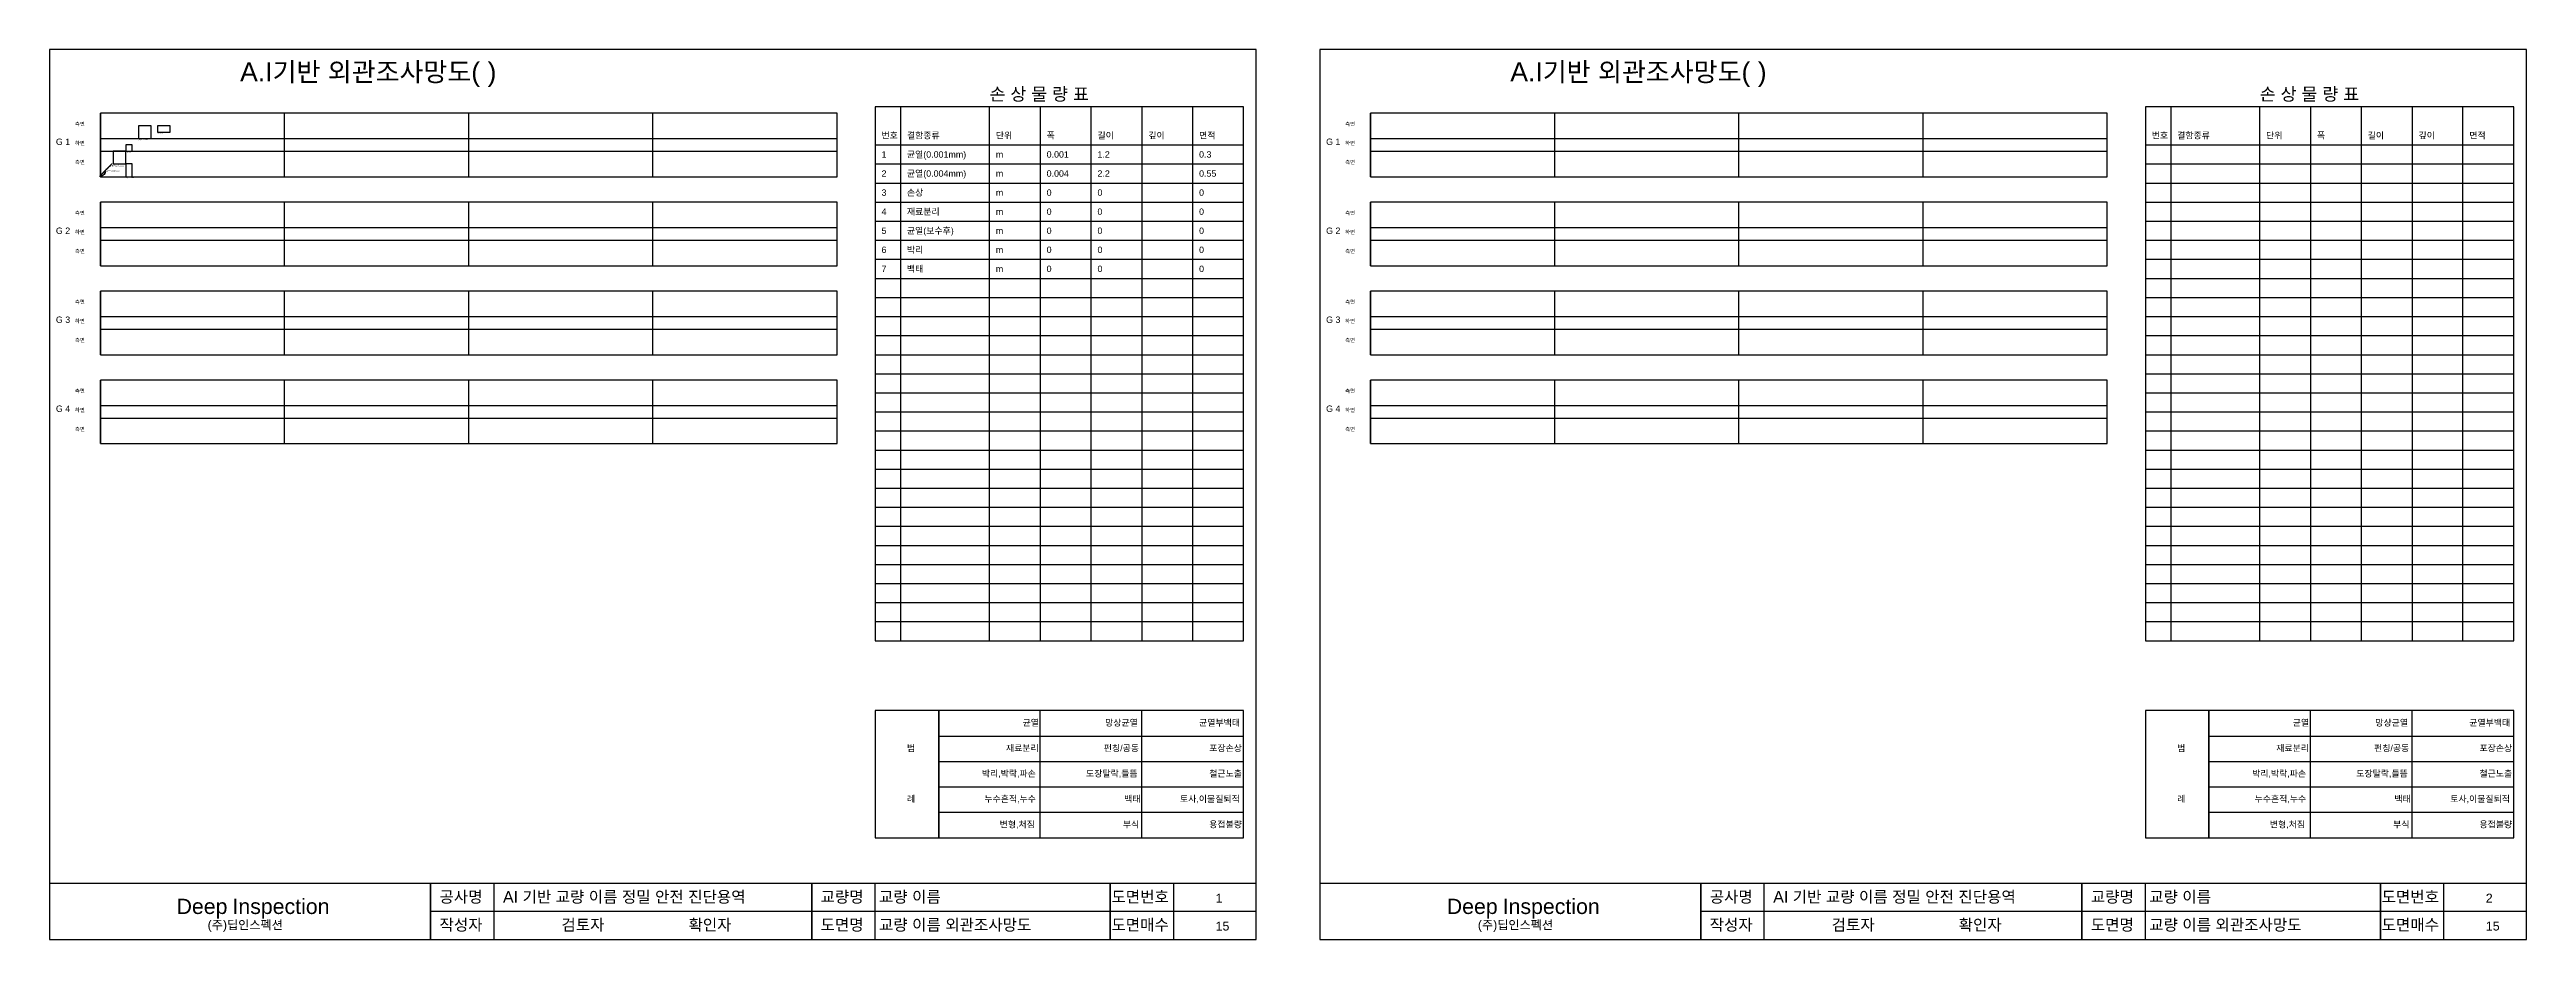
# Model space of a CAD drawing. Extents: x 1000 to 14950, y 1000 to 1700.
# Drawn here: x 1000 to 2950, y 1000 to 1700 of the extents above; entities that cross this region are included whole.
import ezdxf

# ---------------------------------------------------------------- set-up
doc = ezdxf.new("R2010")
doc.units = 0
doc.styles.get("Standard").update_dxf_attribs({"font": 'arial.ttf'})

msp = doc.modelspace()

# ---------------------------------------------------------------- linework, layer by layer
at = {"color": 7}
for p, q in [((1040, 1600), (1040, 1650)), ((1185, 1600), (1185, 1650)), ((1330, 1600), (1330, 1650)), ((1475, 1600), (1475, 1650)), ((2040, 1600), (2040, 1650)), ((2185, 1600), (2185, 1650)), ((2330, 1600), (2330, 1650)), ((2475, 1600), (2475, 1650)), ((1040, 1630), (1620, 1630)), ((1040, 1620), (1620, 1620)), ((1650, 1625), (1940, 1625)), ((2040, 1630), (2620, 1630)), ((2040, 1620), (2620, 1620)), ((2650, 1625), (2940, 1625)), ((1650, 1610), (1940, 1610)), ((2650, 1610), (2940, 1610)), ((1040, 1530), (1040, 1580)), ((1185, 1530), (1185, 1580)), ((1330, 1530), (1330, 1580)), ((1475, 1530), (1475, 1580)), ((1650, 1595), (1940, 1595)), ((1650, 1580), (1940, 1580)), ((2040, 1530), (2040, 1580)), ((2185, 1530), (2185, 1580)), ((2330, 1530), (2330, 1580)), ((2475, 1530), (2475, 1580)), ((2650, 1595), (2940, 1595)), ((2650, 1580), (2940, 1580)), ((1040, 1560), (1620, 1560)), ((1650, 1565), (1940, 1565)), ((2040, 1560), (2620, 1560)), ((2650, 1565), (2940, 1565)), ((1040, 1550), (1620, 1550)), ((1650, 1550), (1940, 1550)), ((2040, 1550), (2620, 1550)), ((2650, 1550), (2940, 1550)), ((1650, 1535), (1940, 1535)), ((2650, 1535), (2940, 1535)), ((1040, 1460), (1040, 1510)), ((1185, 1460), (1185, 1510)), ((1330, 1460), (1330, 1510)), ((1475, 1460), (1475, 1510)), ((1650, 1520), (1940, 1520)), ((1650, 1505), (1940, 1505)), ((2040, 1460), (2040, 1510)), ((2185, 1460), (2185, 1510)), ((2330, 1460), (2330, 1510)), ((2475, 1460), (2475, 1510)), ((2650, 1520), (2940, 1520)), ((2650, 1505), (2940, 1505)), ((1040, 1490), (1620, 1490)), ((1650, 1490), (1940, 1490)), ((2040, 1490), (2620, 1490)), ((2650, 1490), (2940, 1490)), ((1040, 1480), (1620, 1480)), ((1650, 1475), (1940, 1475)), ((2040, 1480), (2620, 1480)), ((2650, 1475), (2940, 1475)), ((1650, 1460), (1940, 1460)), ((1650, 1445), (1940, 1445)), ((2650, 1460), (2940, 1460)), ((2650, 1445), (2940, 1445)), ((1040, 1390), (1040, 1440)), ((1185, 1390), (1185, 1440)), ((1330, 1390), (1330, 1440)), ((1475, 1390), (1475, 1440)), ((1650, 1430), (1940, 1430)), ((2040, 1390), (2040, 1440)), ((2185, 1390), (2185, 1440)), ((2330, 1390), (2330, 1440)), ((2475, 1390), (2475, 1440)), ((2650, 1430), (2940, 1430)), ((1040, 1420), (1620, 1420)), ((1040, 1410), (1620, 1410)), ((1650, 1415), (1940, 1415)), ((2040, 1420), (2620, 1420)), ((2040, 1410), (2620, 1410)), ((2650, 1415), (2940, 1415)), ((1650, 1400), (1940, 1400)), ((1650, 1385), (1940, 1385)), ((2650, 1400), (2940, 1400)), ((2650, 1385), (2940, 1385)), ((1650, 1370), (1940, 1370)), ((2650, 1370), (2940, 1370)), ((1650, 1355), (1940, 1355)), ((2650, 1355), (2940, 1355)), ((1650, 1340), (1940, 1340)), ((2650, 1340), (2940, 1340)), ((1650, 1325), (1940, 1325)), ((1650, 1310), (1940, 1310)), ((2650, 1325), (2940, 1325)), ((2650, 1310), (2940, 1310)), ((1650, 1295), (1940, 1295)), ((2650, 1295), (2940, 1295)), ((1650, 1280), (1940, 1280)), ((2650, 1280), (2940, 1280)), ((1650, 1265), (1940, 1265)), ((1650, 1250), (1940, 1250)), ((2650, 1265), (2940, 1265)), ((2650, 1250), (2940, 1250)), ((1650, 1235), (1940, 1235)), ((2650, 1235), (2940, 1235)), ((1700, 1160), (1940, 1160)), ((2700, 1160), (2940, 1160)), ((1700, 1140), (1940, 1140)), ((2700, 1140), (2940, 1140)), ((1700, 1120), (1940, 1120)), ((2700, 1120), (2940, 1120)), ((1700, 1100), (1940, 1100)), ((2700, 1100), (2940, 1100)), ((1700, 1080), (1940, 1080)), ((2700, 1080), (2940, 1080)), ((1350, 1000), (1350, 1044)), ((1650, 1000), (1650, 1044)), ((1885, 1000), (1885, 1044)), ((2350, 1000), (2350, 1044)), ((2650, 1000), (2650, 1044)), ((2885, 1000), (2885, 1044))]:
    msp.add_line(p, q, dxfattribs=at)
at = {"color": 1}
for centre in [(1040, 1600.5), (1040, 1600), (1041, 1601), (1043, 1604), (1043, 1602), (1043.5, 1602), (1044, 1604), (1045, 1606), (1047, 1608), (1049, 1610)]:
    msp.add_circle(centre, 0.1, dxfattribs=at)
at = {"layer": 'CrackDrawLayer', "color": 7}
for points in [[(1040, 1600, 0), (1040.1, 1600.1, 0), (1040.1, 1600.2, 0), (1040.2, 1600.4, 0), (1040.3, 1600.5, 0), (1040.3, 1600.6, 0), (1040.4, 1600.7, 0), (1040.5, 1600.8, 0), (1040.6, 1601, 0), (1040.6, 1601.1, 0), (1040.7, 1601.2, 0), (1040.8, 1601.3, 0), (1040.9, 1601.4, 0), (1040.9, 1601.5, 0), (1041, 1601.6, 0), (1041.1, 1601.8, 0), (1041.2, 1601.9, 0), (1041.3, 1602, 0), (1041.3, 1602.1, 0), (1041.4, 1602.2, 0), (1041.5, 1602.3, 0), (1041.6, 1602.4, 0), (1041.7, 1602.5, 0), (1041.8, 1602.6, 0), (1041.8, 1602.7, 0), (1041.9, 1602.8, 0), (1042, 1602.9, 0), (1042.1, 1603, 0), (1042.2, 1603.1, 0), (1042.3, 1603.2, 0), (1042.4, 1603.3, 0), (1042.5, 1603.4, 0), (1042.6, 1603.5, 0), (1042.7, 1603.6, 0), (1042.7, 1603.7, 0), (1042.8, 1603.8, 0), (1042.9, 1603.9, 0), (1043, 1604, 0), (1043.1, 1604.1, 0), (1043.2, 1604.2, 0), (1043.3, 1604.3, 0), (1043.4, 1604.4, 0), (1043.5, 1604.5, 0), (1043.6, 1604.6, 0), (1043.7, 1604.7, 0), (1043.8, 1604.8, 0), (1043.9, 1604.9, 0), (1044, 1605, 0), (1044.1, 1605.1, 0), (1044.2, 1605.2, 0), (1044.3, 1605.3, 0), (1044.4, 1605.4, 0), (1044.5, 1605.5, 0), (1044.6, 1605.6, 0), (1044.7, 1605.7, 0), (1044.8, 1605.8, 0), (1044.9, 1605.9, 0), (1045, 1606, 0), (1045.1, 1606.1, 0), (1045.1, 1606.1, 0), (1045.2, 1606.2, 0), (1045.3, 1606.3, 0), (1045.4, 1606.4, 0), (1045.5, 1606.5, 0), (1045.6, 1606.6, 0), (1045.7, 1606.7, 0), (1045.8, 1606.8, 0), (1045.9, 1606.9, 0), (1046, 1607, 0), (1046.1, 1607.1, 0), (1046.2, 1607.2, 0), (1046.3, 1607.3, 0), (1046.4, 1607.4, 0), (1046.5, 1607.5, 0), (1046.6, 1607.6, 0), (1046.7, 1607.7, 0), (1046.8, 1607.8, 0), (1046.9, 1607.9, 0), (1047, 1608, 0), (1047.1, 1608.1, 0), (1047.2, 1608.2, 0), (1047.3, 1608.3, 0), (1047.4, 1608.4, 0), (1047.5, 1608.5, 0), (1047.6, 1608.6, 0), (1047.6, 1608.7, 0), (1047.7, 1608.7, 0), (1047.8, 1608.8, 0), (1047.9, 1608.9, 0), (1048, 1609, 0), (1048.1, 1609.1, 0), (1048.2, 1609.2, 0), (1048.3, 1609.3, 0), (1048.4, 1609.4, 0), (1048.5, 1609.5, 0), (1048.6, 1609.6, 0), (1048.7, 1609.7, 0), (1048.8, 1609.8, 0), (1048.9, 1609.9, 0), (1049, 1610, 0)], [(1041, 1601, 0), (1040.9, 1600.9, 0), (1040.7, 1600.9, 0), (1040.6, 1600.8, 0), (1040.5, 1600.8, 0), (1040.4, 1600.7, 0), (1040.3, 1600.7, 0), (1040.2, 1600.7, 0), (1040.2, 1600.6, 0), (1040.1, 1600.6, 0), (1040.1, 1600.6, 0), (1040, 1600.5, 0), (1040, 1600.5, 0), (1040, 1600.5, 0), (1040, 1600.5, 0), (1040, 1600.5, 0), (1040, 1600.5, 0), (1040, 1600.5, 0), (1040.1, 1600.5, 0), (1040.1, 1600.5, 0), (1040.1, 1600.5, 0), (1040.2, 1600.5, 0), (1040.3, 1600.5, 0), (1040.3, 1600.5, 0), (1040.4, 1600.5, 0), (1040.5, 1600.5, 0), (1040.5, 1600.6, 0), (1040.6, 1600.6, 0), (1040.7, 1600.6, 0), (1040.8, 1600.6, 0), (1040.9, 1600.7, 0), (1041, 1600.7, 0), (1041.1, 1600.8, 0), (1041.2, 1600.8, 0), (1041.3, 1600.9, 0), (1041.4, 1600.9, 0), (1041.5, 1601, 0), (1041.6, 1601, 0), (1041.7, 1601.1, 0), (1041.8, 1601.1, 0), (1041.9, 1601.2, 0), (1042.1, 1601.3, 0), (1042.2, 1601.3, 0), (1042.3, 1601.4, 0), (1042.4, 1601.5, 0), (1042.5, 1601.5, 0), (1042.6, 1601.6, 0), (1042.7, 1601.7, 0), (1042.8, 1601.8, 0), (1042.9, 1601.9, 0), (1043, 1602, 0), (1043, 1602, 0), (1043.1, 1602.1, 0), (1043.2, 1602.2, 0), (1043.3, 1602.3, 0), (1043.3, 1602.4, 0), (1043.4, 1602.5, 0), (1043.5, 1602.6, 0), (1043.5, 1602.7, 0), (1043.6, 1602.8, 0), (1043.6, 1602.9, 0), (1043.7, 1603, 0), (1043.7, 1603.1, 0), (1043.8, 1603.2, 0), (1043.8, 1603.3, 0), (1043.8, 1603.4, 0), (1043.9, 1603.4, 0), (1043.9, 1603.5, 0), (1043.9, 1603.6, 0), (1043.9, 1603.7, 0), (1044, 1603.7, 0), (1044, 1603.8, 0), (1044, 1603.8, 0), (1044, 1603.9, 0), (1044, 1603.9, 0), (1044, 1604, 0), (1044, 1604, 0), (1044, 1604, 0), (1044, 1604, 0), (1044, 1604.1, 0), (1044, 1604.1, 0), (1044, 1604, 0), (1044, 1604, 0), (1043.9, 1604, 0), (1043.9, 1604, 0), (1043.9, 1603.9, 0), (1043.9, 1603.9, 0), (1043.9, 1603.8, 0), (1043.8, 1603.7, 0), (1043.8, 1603.6, 0), (1043.8, 1603.5, 0), (1043.8, 1603.4, 0), (1043.7, 1603.3, 0), (1043.7, 1603.1, 0), (1043.7, 1603, 0), (1043.6, 1602.8, 0), (1043.6, 1602.6, 0), (1043.6, 1602.4, 0), (1043.5, 1602.2, 0), (1043.5, 1602, 0)]]:
    msp.add_polyline3d(points, dxfattribs=at)
at = {"layer": 'DefectDrawLayer', "color": 6}
msp.add_polyline3d([(1070, 1630, 0), (1080, 1630, 0), (1080, 1640, 0), (1070, 1640, 0)], close=True, dxfattribs=at)
at = {"layer": 'DefectDrawLayer', "color": 3}
msp.add_polyline3d([(1085, 1635, 0), (1095, 1635, 0), (1095, 1640, 0), (1085, 1640, 0)], close=True, dxfattribs=at)
at = {"layer": 'DefectDrawLayer', "color": 2}
msp.add_polyline3d([(1050, 1610, 0), (1060, 1610, 0), (1060, 1620, 0), (1050, 1620, 0)], close=True, dxfattribs=at)
at = {"layer": 'DefectDrawLayer', "color": 5}
msp.add_polyline3d([(1060, 1620, 0), (1065, 1620, 0), (1065, 1625, 0), (1060, 1625, 0)], close=True, dxfattribs=at)
at = {"layer": 'DefectDrawLayer', "color": 9}
msp.add_polyline3d([(1060, 1600, 0), (1065, 1600, 0), (1065, 1610, 0), (1060, 1610, 0)], close=True, dxfattribs=at)
at = {"layer": 'GirderFrameLayer', "color": 7}
for points in [[(1040, 1600, 0), (1620, 1600, 0), (1620, 1650, 0), (1040, 1650, 0)], [(2040, 1600, 0), (2620, 1600, 0), (2620, 1650, 0), (2040, 1650, 0)], [(1040, 1530, 0), (1620, 1530, 0), (1620, 1580, 0), (1040, 1580, 0)], [(2040, 1530, 0), (2620, 1530, 0), (2620, 1580, 0), (2040, 1580, 0)], [(1040, 1460, 0), (1620, 1460, 0), (1620, 1510, 0), (1040, 1510, 0)], [(2040, 1460, 0), (2620, 1460, 0), (2620, 1510, 0), (2040, 1510, 0)], [(1040, 1390, 0), (1620, 1390, 0), (1620, 1440, 0), (1040, 1440, 0)], [(2040, 1390, 0), (2620, 1390, 0), (2620, 1440, 0), (2040, 1440, 0)]]:
    msp.add_polyline3d(points, close=True, dxfattribs=at)
at = {"layer": 'OutineLayer', "color": 7}
for points in [[(1000, 1000, 0), (1950, 1000, 0), (1950, 1700, 0), (1000, 1700, 0)], [(2000, 1000, 0), (2950, 1000, 0), (2950, 1700, 0), (2000, 1700, 0)], [(1000, 1000, 0), (1300, 1000, 0), (1300, 1044, 0), (1000, 1044, 0)], [(1300, 1000, 0), (1600, 1000, 0), (1600, 1044, 0), (1300, 1044, 0)], [(1600, 1000, 0), (1835, 1000, 0), (1835, 1044, 0), (1600, 1044, 0)], [(1835, 1000, 0), (1950, 1000, 0), (1950, 1044, 0), (1835, 1044, 0)], [(2000, 1000, 0), (2300, 1000, 0), (2300, 1044, 0), (2000, 1044, 0)], [(2300, 1000, 0), (2600, 1000, 0), (2600, 1044, 0), (2300, 1044, 0)], [(2600, 1000, 0), (2835, 1000, 0), (2835, 1044, 0), (2600, 1044, 0)], [(2835, 1000, 0), (2950, 1000, 0), (2950, 1044, 0), (2835, 1044, 0)], [(1300, 1000, 0), (1950, 1000, 0), (1950, 1022, 0), (1300, 1022, 0)], [(2300, 1000, 0), (2950, 1000, 0), (2950, 1022, 0), (2300, 1022, 0)]]:
    msp.add_polyline3d(points, close=True, dxfattribs=at)
at = {"layer": 'Table', "color": 7}
for points in [[(1650, 1235, 0), (1940, 1235, 0), (1940, 1655, 0), (1650, 1655, 0)], [(1670, 1235, 0), (1740, 1235, 0), (1740, 1655, 0), (1670, 1655, 0)], [(1780, 1235, 0), (1820, 1235, 0), (1820, 1655, 0), (1780, 1655, 0)], [(1860, 1235, 0), (1900, 1235, 0), (1900, 1655, 0), (1860, 1655, 0)], [(2650, 1235, 0), (2940, 1235, 0), (2940, 1655, 0), (2650, 1655, 0)], [(2670, 1235, 0), (2740, 1235, 0), (2740, 1655, 0), (2670, 1655, 0)], [(2780, 1235, 0), (2820, 1235, 0), (2820, 1655, 0), (2780, 1655, 0)], [(2860, 1235, 0), (2900, 1235, 0), (2900, 1655, 0), (2860, 1655, 0)], [(1650, 1080, 0), (1940, 1080, 0), (1940, 1180, 0), (1650, 1180, 0)], [(1700, 1080, 0), (1700, 1080, 0), (1700, 1180, 0), (1700, 1180, 0)], [(1700, 1080, 0), (1780, 1080, 0), (1780, 1180, 0), (1700, 1180, 0)], [(1700, 1080, 0), (1860, 1080, 0), (1860, 1180, 0), (1700, 1180, 0)], [(2650, 1080, 0), (2940, 1080, 0), (2940, 1180, 0), (2650, 1180, 0)], [(2700, 1080, 0), (2700, 1080, 0), (2700, 1180, 0), (2700, 1180, 0)], [(2700, 1080, 0), (2780, 1080, 0), (2780, 1180, 0), (2700, 1180, 0)], [(2700, 1080, 0), (2860, 1080, 0), (2860, 1180, 0), (2700, 1180, 0)]]:
    msp.add_polyline3d(points, close=True, dxfattribs=at)

# ---------------------------------------------------------------- texts
at = {"layer": 'bottomInfomation', "color": 7}
for s, height, p in [('공사명', 9, (1307, 1029)), ('AI 기반 교량 이름 정밀 안전 진단용역', 9, (1357, 1029)), ('교량명', 9, (1607, 1029)), ('교량 이름', 9, (1653, 1029)), ('도면번호', 9, (1836, 1029)), ('1', 7, (1918, 1029)), ('공사명', 9, (2307, 1029)), ('AI 기반 교량 이름 정밀 안전 진단용역', 9, (2357, 1029)), ('교량명', 9, (2607, 1029)), ('교량 이름', 9, (2653, 1029)), ('도면번호', 9, (2836, 1029)), ('2', 7, (2918, 1029)), ('         (주)딥인스펙션', 7, (1100, 1008)), ('작성자', 9, (1307, 1007)), ('검토자', 9, (1403, 1007)), ('확인자', 9, (1503, 1007)), ('도면명', 9, (1607, 1007)), ('교량 이름 외관조사망도', 9, (1653, 1007)), ('도면매수', 9, (1836, 1007)), ('15', 7, (1918, 1007)), ('         (주)딥인스펙션', 7, (2100, 1008)), ('작성자', 9, (2307, 1007)), ('검토자', 9, (2403, 1007)), ('확인자', 9, (2503, 1007)), ('도면명', 9, (2607, 1007)), ('교량 이름 외관조사망도', 9, (2653, 1007)), ('도면매수', 9, (2836, 1007)), ('15', 7, (2918, 1007))]:
    msp.add_text(s, height=height, dxfattribs=at).set_placement(p)
at = {"layer": 'bottomInfomation', "color": 5}
for p in [(1100, 1020), (2100, 1020)]:
    msp.add_text('Deep', height=12, dxfattribs=at).set_placement(p)
at = {"layer": 'bottomInfomation', "color": 9}
for p in [(1144, 1020), (2144, 1020)]:
    msp.add_text('Inspection', height=12, dxfattribs=at).set_placement(p)
at = {"layer": 'Crack_Layer_N', "color": 7}
for s, p in [('[2]', (1044, 1604)), ('균열(0.004mm)', (1046, 1604)), ('[1]', (1047, 1608)), ('균열(0.001mm)', (1049, 1608))]:
    msp.add_text(s, height=1, dxfattribs=at).set_placement(p)
at = {"layer": 'DamageTableText', "color": 7}
for s, p in [('1', (1655, 1615)), ('균열(0.001mm)', (1675, 1615)), ('m', (1745, 1615)), ('0.001', (1785, 1615)), ('1.2', (1825, 1615)), ('0.3', (1905, 1615)), ('2', (1655, 1600)), ('균열(0.004mm)', (1675, 1600)), ('m', (1745, 1600)), ('0.004', (1785, 1600)), ('2.2', (1825, 1600)), ('0.55', (1905, 1600)), ('3', (1655, 1585)), ('손상', (1675, 1585)), ('m', (1745, 1585)), ('0', (1785, 1585)), ('0', (1825, 1585)), ('0', (1905, 1585)), ('4', (1655, 1570)), ('5', (1655, 1555)), ('재료분리', (1675, 1570)), ('균열(보수후)', (1675, 1555)), ('m', (1745, 1570)), ('0', (1785, 1570)), ('0', (1785, 1555)), ('0', (1825, 1570)), ('0', (1825, 1555)), ('0', (1905, 1570)), ('0', (1905, 1555)), ('6', (1655, 1540)), ('박리', (1675, 1540)), ('m', (1745, 1555)), ('m', (1745, 1540)), ('0', (1785, 1540)), ('0', (1825, 1540)), ('0', (1905, 1540)), ('7', (1655, 1525)), ('백태', (1675, 1525)), ('m', (1745, 1525)), ('0', (1785, 1525)), ('0', (1825, 1525)), ('0', (1905, 1525))]:
    msp.add_text(s, height=5, dxfattribs=at).set_placement(p)
at = {"layer": 'Defect_Layer_N', "color": 7}
for s, p in [('[7]', (1060, 1619)), ('백태', (1062, 1619)), ('[4]', (1070, 1629)), ('재료분리', (1072, 1629)), ('[6]', (1085, 1634)), ('박리', (1087, 1634)), ('[3]', (1050, 1609)), ('손상', (1052, 1609)), ('[5]', (1060, 1599)), ('균열(보수후)', (1062, 1599))]:
    msp.add_text(s, height=1, dxfattribs=at).set_placement(p)
at = {"layer": 'GirderFrameNumberLayer', "color": 7}
for s, height, p in [('측면', 3, (1020, 1640)), ('측면', 3, (2020, 1640)), ('G 1', 5, (1005, 1625)), ('하면', 3, (1020, 1625)), ('G 1', 5, (2005, 1625)), ('하면', 3, (2020, 1625)), ('측면', 3, (1020, 1610)), ('측면', 3, (2020, 1610)), ('G 2', 5, (1005, 1555)), ('측면', 3, (1020, 1570)), ('G 2', 5, (2005, 1555)), ('측면', 3, (2020, 1570)), ('하면', 3, (1020, 1555)), ('측면', 3, (1020, 1540)), ('하면', 3, (2020, 1555)), ('측면', 3, (2020, 1540)), ('측면', 3, (1020, 1500)), ('측면', 3, (2020, 1500)), ('G 3', 5, (1005, 1485)), ('하면', 3, (1020, 1485)), ('G 3', 5, (2005, 1485)), ('하면', 3, (2020, 1485)), ('측면', 3, (1020, 1470)), ('측면', 3, (2020, 1470)), ('측면', 3, (1020, 1430)), ('측면', 3, (2020, 1430)), ('G 4', 5, (1005, 1415)), ('하면', 3, (1020, 1415)), ('G 4', 5, (2005, 1415)), ('하면', 3, (2020, 1415)), ('측면', 3, (1020, 1400)), ('측면', 3, (2020, 1400))]:
    msp.add_text(s, height=height, dxfattribs=at).set_placement(p)
at = {"layer": 'LabelLayer', "color": 5}
for s, p in [('번호', (1655, 1630)), ('결함종류', (1675, 1630)), ('단위', (1745, 1630)), ('폭', (1785, 1630)), ('길이', (1825, 1630)), ('깊이', (1865, 1630)), ('면적', (1905, 1630)), ('번호', (2655, 1630)), ('결함종류', (2675, 1630)), ('단위', (2745, 1630)), ('폭', (2785, 1630)), ('길이', (2825, 1630)), ('깊이', (2865, 1630)), ('면적', (2905, 1630))]:
    msp.add_text(s, height=5, dxfattribs=at).set_placement(p)
at = {"layer": 'LabelLayer', "color": 7}
for s, p in [('균열', (1766, 1168)), ('망상균열', (1831, 1168)), ('균열부백태', (1905, 1168)), ('균열', (2766, 1168)), ('망상균열', (2831, 1168)), ('균열부백태', (2905, 1168)), ('범', (1675, 1148)), ('재료분리', (1753, 1148)), ('펀칭/공동', (1830, 1148)), ('포장손상', (1913, 1148)), ('범', (2675, 1148)), ('재료분리', (2753, 1148)), ('펀칭/공동', (2830, 1148)), ('포장손상', (2913, 1148)), ('박리,박락,파손', (1734, 1128)), ('도장탈락,들뜸', (1816, 1128)), ('철근노출', (1913, 1128)), ('박리,박락,파손', (2734, 1128)), ('도장탈락,들뜸', (2816, 1128)), ('철근노출', (2913, 1128)), ('례', (1675, 1108)), ('누수흔적,누수', (1736, 1108)), ('백태', (1846, 1108)), ('토사,이물질퇴적', (1890, 1108)), ('례', (2675, 1108)), ('누수흔적,누수', (2736, 1108)), ('백태', (2846, 1108)), ('토사,이물질퇴적', (2890, 1108)), ('변형,처짐', (1748, 1088)), ('부식', (1845, 1088)), ('용접불량', (1913, 1088)), ('변형,처짐', (2748, 1088)), ('부식', (2845, 1088)), ('용접불량', (2913, 1088))]:
    msp.add_text(s, height=5, dxfattribs=at).set_placement(p)
at = {"layer": 'TitleLayer', "color": 5}
for p in [(1150, 1675), (2150, 1675)]:
    msp.add_text('A.I기반 외관조사망도( )', height=15, dxfattribs=at).set_placement(p)
at = {"layer": 'TitleLayer', "color": 7}
for p in [(1740, 1660), (2740, 1660)]:
    msp.add_text('손 상 물 량 표', height=10, dxfattribs=at).set_placement(p)

doc.saveas('drawing.dxf')
